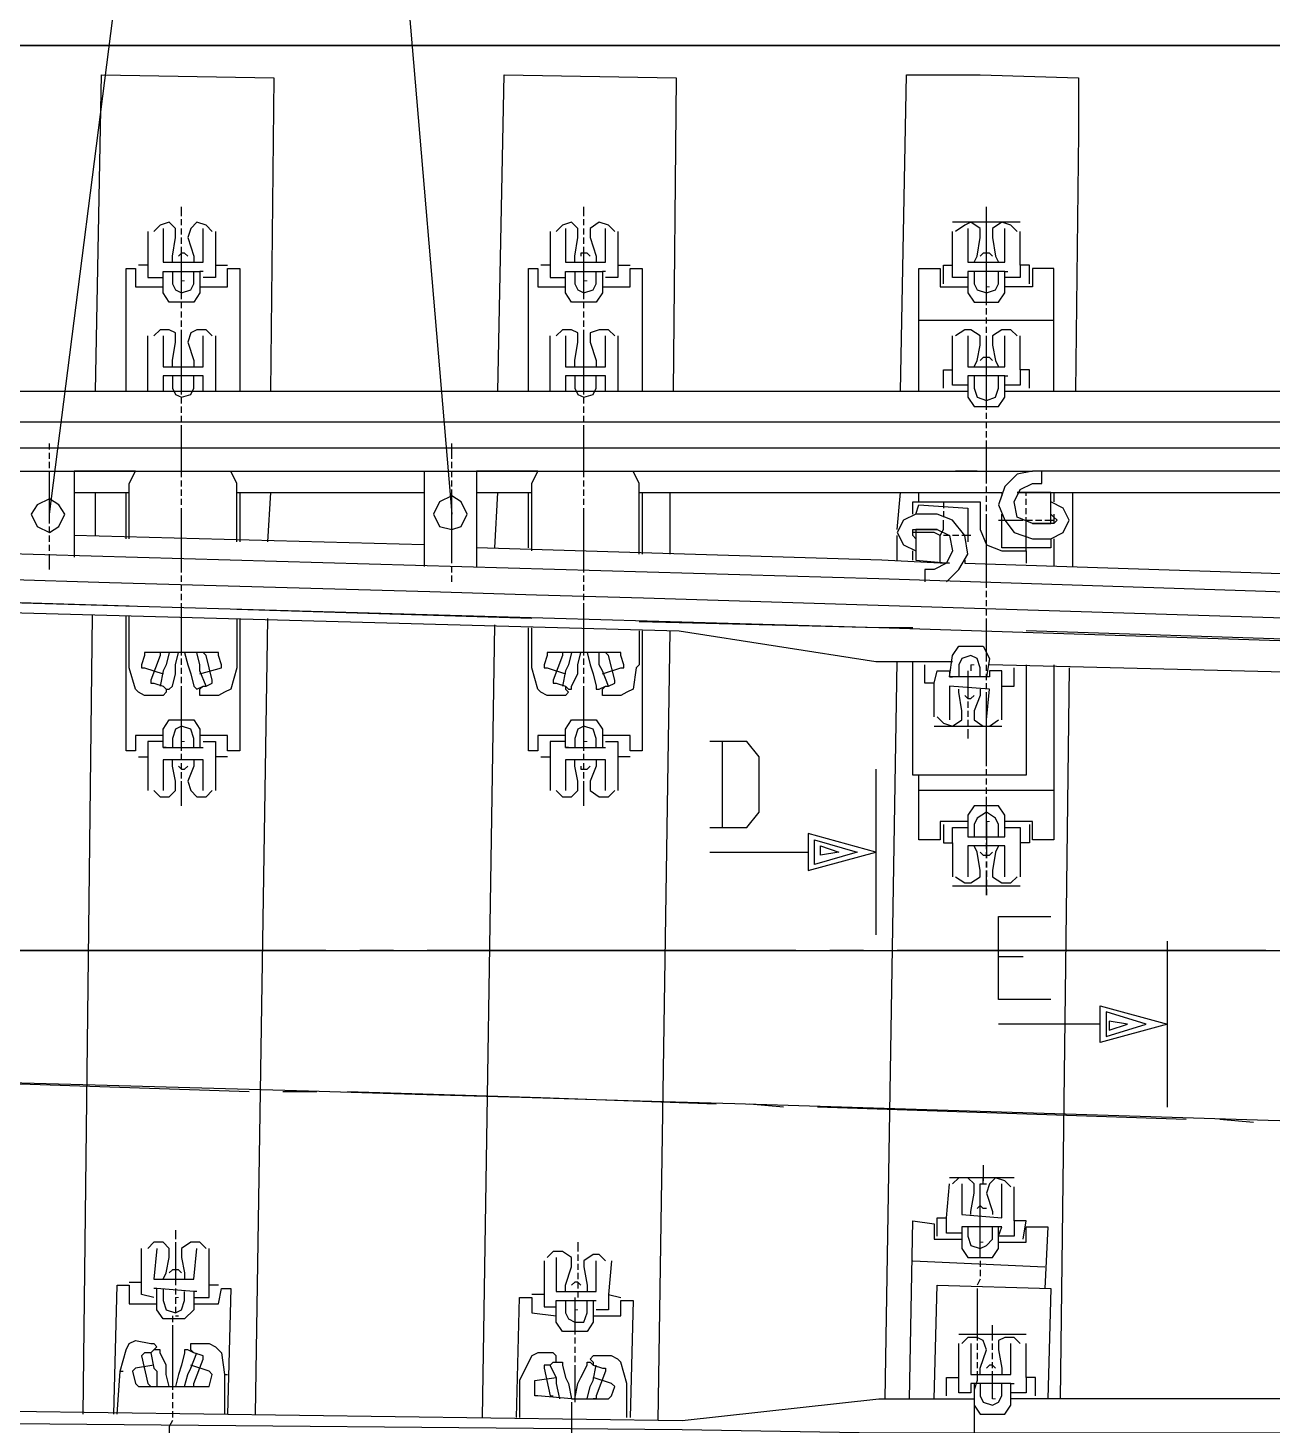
# Model space of a CAD drawing. Header units: millimetres. Extents: x -45 to 90, y -17 to 16.
# Drawn here: x 13.271 to 15.128, y -0.708 to 1.376 of the extents above; entities that cross this region are included whole.
import ezdxf

# ---------------------------------------------------------------- set-up
doc = ezdxf.new("R2010")
doc.units = ezdxf.units.MM
doc.layers.add('PDF_Geometry', color=7, linetype='Continuous')

msp = doc.modelspace()

# ---------------------------------------------------------------- linework, layer by layer
at = {"color": 5}
msp.add_line((0, 1.35), (53.4325, 1.35), dxfattribs=at)
at = {"color": 2}
for p, q in [((0, 0.75), (53.4325, 0.75)), ((0, 0), (53.4325, 0)), ((0, 0), (42.783, 0))]:
    msp.add_line(p, q, dxfattribs=at)
at = {"color": 6}
msp.add_lwpolyline([(-0.0021, -1.3499), (23.64, -1.95), (23.7209, 1.35), (0.0002, 1.3501)], close=True, dxfattribs=at)
at = {"color": 2}
for radius in [500.8082, 500.0582]:
    msp.add_arc((-0.8299, -500.0575), radius, 85.235272, 89.904911, dxfattribs=at)
at = {"layer": 'PDF_Geometry', "lineweight": 25}
for points in [[(13.3031, 0.6509), (13.4131, 1.513), (13.4131, 1.8932)], [(13.8303, 1.8932), (13.8303, 1.513), (13.9036, 0.6509)], [(13.3719, 0.8343), (13.381, 1.3065), (13.6378, 1.3019), (13.6332, 0.8343)], [(13.9724, 0.8343), (13.9816, 1.3065), (14.2383, 1.3019), (14.2337, 0.8343)], [(14.5729, 0.8343), (14.5821, 1.3065), (14.6921, 1.3065), (14.8388, 1.3019), (14.8388, 1.2194), (14.8342, 0.8343)], [(13.5002, 1.0956), (13.5002, 1.1094)], [(14.1008, 1.0956), (14.1008, 1.1094)], [(14.7013, 1.0727), (14.7013, 1.0864), (14.7013, 1.1002), (14.7013, 1.1094)], [(13.4865, 1.0268), (13.4865, 1.036), (13.4911, 1.0635), (13.4911, 1.0773), (13.4819, 1.0864), (13.4681, 1.0819), (13.459, 1.0727)], [(13.5002, 1.0819), (13.5002, 1.091)], [(13.5461, 1.0727), (13.5369, 1.0819), (13.5232, 1.0864), (13.514, 1.0773), (13.5094, 1.0635), (13.5186, 1.036), (13.5186, 1.0268)], [(14.087, 1.0268), (14.087, 1.036), (14.0916, 1.0635), (14.0916, 1.0773), (14.0824, 1.0864), (14.0687, 1.0819), (14.0595, 1.0727)], [(14.1008, 1.0819), (14.1008, 1.091)], [(14.1466, 1.0727), (14.1374, 1.0819), (14.1237, 1.0864), (14.1099, 1.0773), (14.1099, 1.0635), (14.1191, 1.036), (14.1191, 1.0268)], [(14.7517, 1.0864), (14.6508, 1.0864)], [(14.6829, 1.0268), (14.6875, 1.036), (14.6921, 1.0635), (14.6921, 1.0773), (14.6783, 1.0864), (14.6692, 1.0819), (14.6554, 1.0727)], [(14.7013, 1.036), (14.7013, 1.0452), (14.7013, 1.0498), (14.7013, 1.0589), (14.7013, 1.0635), (14.7013, 1.0727), (14.7013, 1.0773), (14.7013, 1.0864), (14.7013, 1.091), (14.7013, 1.1002)], [(14.7471, 1.0727), (14.7379, 1.0819), (14.7242, 1.0864), (14.7104, 1.0773), (14.7104, 1.0635), (14.715, 1.036), (14.7196, 1.0268)], [(13.4498, 1.0727), (13.4498, 1.0223), (13.4361, 1.0223)], [(13.4727, 1.0773), (13.4727, 1.0268), (13.5323, 1.0268), (13.5323, 1.0773)], [(13.5002, 1.0681), (13.5002, 1.0773)], [(13.5002, 1.0545), (13.5002, 1.0635)], [(13.5507, 1.0727), (13.5507, 1.0223), (13.569, 1.0223)], [(14.0503, 1.0727), (14.0503, 1.0223), (14.0366, 1.0223)], [(14.0732, 1.0773), (14.0732, 1.0268), (14.1328, 1.0268), (14.1328, 1.0773)], [(14.1008, 1.0681), (14.1008, 1.0773)], [(14.1008, 1.0545), (14.1008, 1.0635)], [(14.1512, 1.0727), (14.1512, 1.0223), (14.1695, 1.0223)], [(14.6371, 0.9948), (14.6371, 1.0223), (14.6508, 1.0223), (14.6508, 1.0727)], [(14.6738, 1.0773), (14.6738, 1.0268), (14.7288, 1.0268), (14.7288, 1.0773)], [(14.7013, 1.0589), (14.7013, 1.0681)], [(14.7654, 0.9948), (14.7654, 1.0223), (14.7517, 1.0223), (14.7517, 1.0727)], [(13.5002, 0.9718), (13.5002, 0.981), (13.5002, 0.9856), (13.5002, 0.9948), (13.5002, 0.9993), (13.5002, 1.0085), (13.5002, 1.0131), (13.5002, 1.0223), (13.5002, 1.0268), (13.5002, 1.036), (13.5002, 1.0406), (13.5002, 1.0498)], [(14.1008, 0.9718), (14.1008, 0.981), (14.1008, 0.9856), (14.1008, 0.9948), (14.1008, 0.9993), (14.1008, 1.0085), (14.1008, 1.0131), (14.1008, 1.0223), (14.1008, 1.0268), (14.1008, 1.036), (14.1008, 1.0406), (14.1008, 1.0498)], [(14.7013, 1.0452), (14.7013, 1.0545)], [(13.4498, 1.0223), (13.4498, 1.0039), (13.4727, 1.0039)], [(13.5094, 1.036), (13.5048, 1.0406), (13.5002, 1.0406), (13.4956, 1.036)], [(13.5507, 1.0223), (13.5507, 1.0039), (13.5323, 1.0039)], [(14.0503, 1.0223), (14.0503, 1.0039), (14.0732, 1.0039)], [(14.1099, 1.036), (14.1053, 1.0406), (14.0962, 1.0406), (14.0962, 1.036)], [(14.1512, 1.0223), (14.1512, 1.0039), (14.1328, 1.0039)], [(14.6738, 1.0131), (14.6738, 1.0039), (14.6508, 1.0039), (14.6508, 1.0223)], [(14.7104, 1.036), (14.7059, 1.0406), (14.6967, 1.0406), (14.6921, 1.036)], [(14.7013, 1.0223), (14.7013, 1.0314), (14.7013, 1.0406)], [(14.7013, 0.9627), (14.7013, 0.9718), (14.7013, 0.9764), (14.7013, 0.9856), (14.7013, 0.9902), (14.7013, 0.9993), (14.7013, 1.0039), (14.7013, 1.0131), (14.7013, 1.0177), (14.7013, 1.0268)], [(14.7517, 1.0223), (14.7517, 1.0039), (14.7288, 1.0039), (14.7288, 1.0131), (14.7334, 1.0131)], [(13.4177, 0.8343), (13.4177, 1.0177), (13.4315, 1.0177), (13.4315, 0.9902), (13.4727, 0.9902)], [(13.5323, 1.0131), (13.5277, 1.0131), (13.5277, 0.981), (13.5186, 0.9672), (13.4819, 0.9672), (13.4727, 0.981), (13.4727, 1.0131), (13.5277, 1.0131)], [(13.4865, 1.0131), (13.4865, 0.9948), (13.4911, 0.9856), (13.5002, 0.981), (13.514, 0.9856), (13.5186, 0.9948), (13.5186, 1.0131)], [(13.5277, 0.9902), (13.569, 0.9902), (13.569, 1.0177), (13.5873, 1.0177), (13.5873, 0.8343)], [(14.0182, 0.8343), (14.0182, 1.0177), (14.032, 1.0177), (14.032, 0.9902), (14.0732, 0.9902)], [(14.1328, 1.0131), (14.1283, 1.0131), (14.1283, 0.981), (14.1191, 0.9672), (14.0824, 0.9672), (14.0732, 0.981), (14.0732, 1.0131), (14.1283, 1.0131)], [(14.087, 1.0131), (14.087, 0.9948), (14.0916, 0.9856), (14.1008, 0.981), (14.1145, 0.9856), (14.1191, 0.9948), (14.1191, 1.0131)], [(14.1283, 0.9902), (14.1695, 0.9902), (14.1695, 1.0177), (14.1878, 1.0177), (14.1878, 0.8343)], [(14.6004, 0.8343), (14.6004, 1.0177), (14.6325, 1.0177), (14.6325, 0.9902), (14.6738, 0.9902)], [(14.6829, 1.0131), (14.6829, 0.9948), (14.6875, 0.9856), (14.7013, 0.981), (14.715, 0.9856), (14.7196, 0.9948), (14.7196, 1.0131)], [(14.7013, 1.0085), (14.7013, 1.0177)], [(14.7013, 0.9902), (14.7013, 1.0039)], [(14.8021, 0.8343), (14.8021, 1.0177), (14.77, 1.0177), (14.77, 0.9902), (14.7288, 0.9902)], [(13.5002, 0.9581), (13.5002, 0.9672)], [(14.1008, 0.9581), (14.1008, 0.9672)], [(13.5002, 0.9443), (13.5002, 0.9535)], [(13.5002, 0.9306), (13.5002, 0.9399)], [(14.1008, 0.9443), (14.1008, 0.9535)], [(14.1008, 0.9306), (14.1008, 0.9399)], [(14.8021, 0.9399), (14.6004, 0.9399)], [(14.7013, 0.9489), (14.7013, 0.9581)], [(14.7013, 0.9352), (14.7013, 0.9443)], [(13.4865, 0.871), (13.4865, 0.8802), (13.4911, 0.9077), (13.4911, 0.9214), (13.4819, 0.926), (13.4681, 0.926), (13.459, 0.9168)], [(13.5002, 0.8297), (13.5002, 0.8435), (13.5002, 0.8572), (13.5002, 0.871), (13.5002, 0.8847), (13.5002, 0.8985), (13.5002, 0.9122), (13.5002, 0.926)], [(13.5461, 0.9168), (13.5369, 0.926), (13.5232, 0.926), (13.514, 0.9214), (13.5094, 0.9077), (13.5186, 0.8802), (13.5186, 0.871)], [(14.087, 0.871), (14.087, 0.8802), (14.0916, 0.9077), (14.0916, 0.9214), (14.0824, 0.926), (14.0687, 0.926), (14.0595, 0.9168)], [(14.1008, 0.8297), (14.1008, 0.8435), (14.1008, 0.8572), (14.1008, 0.871), (14.1008, 0.8847), (14.1008, 0.8985), (14.1008, 0.9122), (14.1008, 0.926)], [(14.1466, 0.9168), (14.1374, 0.926), (14.1237, 0.926), (14.1099, 0.9214), (14.1099, 0.9077), (14.1191, 0.8802), (14.1191, 0.871)], [(14.6829, 0.871), (14.6875, 0.8802), (14.6921, 0.9031), (14.6921, 0.9168), (14.6783, 0.926), (14.6692, 0.926), (14.6554, 0.9168)], [(14.7013, 0.9214), (14.7013, 0.9306)], [(14.7471, 0.9168), (14.7379, 0.926), (14.7242, 0.926), (14.7104, 0.9168), (14.7104, 0.9031), (14.715, 0.8802), (14.7196, 0.871)], [(13.4498, 0.8343), (13.4498, 0.9168)], [(13.4727, 0.9168), (13.4727, 0.871), (13.5323, 0.871), (13.5323, 0.9168)], [(13.5507, 0.9168), (13.5507, 0.8343)], [(14.0503, 0.8343), (14.0503, 0.9168)], [(14.0732, 0.9168), (14.0732, 0.871), (14.1328, 0.871), (14.1328, 0.9168)], [(14.1512, 0.9168), (14.1512, 0.8343)], [(14.6371, 0.8389), (14.6371, 0.8664), (14.6508, 0.8664), (14.6508, 0.9168)], [(14.6738, 0.9168), (14.6738, 0.871), (14.7288, 0.871), (14.7288, 0.9168)], [(14.7013, 0.8068), (14.7013, 0.8206), (14.7013, 0.8343), (14.7013, 0.8481), (14.7013, 0.8618), (14.7013, 0.8756), (14.7013, 0.8893), (14.7013, 0.9031), (14.7013, 0.9168)], [(14.7654, 0.8389), (14.7654, 0.8664), (14.7517, 0.8664), (14.7517, 0.9168)], [(14.7104, 0.8802), (14.7059, 0.8847), (14.6967, 0.8847), (14.6921, 0.8802)], [(13.5323, 0.8343), (13.5323, 0.8572), (13.4727, 0.8572), (13.4727, 0.8343)], [(13.4865, 0.8572), (13.4865, 0.8389), (13.4911, 0.8297), (13.5002, 0.8253), (13.514, 0.8297), (13.5186, 0.8389), (13.5186, 0.8572)], [(14.1328, 0.8343), (14.1328, 0.8572), (14.0732, 0.8572), (14.0732, 0.8343)], [(14.087, 0.8572), (14.087, 0.8389), (14.0916, 0.8297), (14.1008, 0.8253), (14.1145, 0.8297), (14.1191, 0.8389), (14.1191, 0.8572)], [(14.6738, 0.8572), (14.6738, 0.8435), (14.6508, 0.8435), (14.6508, 0.8664)], [(14.6829, 0.8572), (14.6829, 0.8389), (14.6875, 0.8253), (14.7013, 0.8206), (14.715, 0.8253), (14.7196, 0.8389), (14.7196, 0.8572)], [(14.7517, 0.8664), (14.7517, 0.8435), (14.7288, 0.8435), (14.7288, 0.8572), (14.7334, 0.8572)], [(-0.4813, 0.8343), (14.6738, 0.8343)], [(14.7288, 0.8343), (15.2743, 0.8343)], [(13.5002, 0.816), (13.5002, 0.8253)], [(14.1008, 0.816), (14.1008, 0.8253)], [(13.5002, 0.8022), (13.5002, 0.8114)], [(13.5002, 0.7885), (13.5002, 0.7976)], [(14.1008, 0.8022), (14.1008, 0.8114)], [(14.1008, 0.7885), (14.1008, 0.7976)], [(14.7013, 0.7931), (14.7013, 0.8022)], [(-0.8068, 0.7885), (-0.7472, 0.7885), (16.7183, 0.7885), (16.7779, 0.7885)], [(13.5002, 0.706), (13.5002, 0.7151), (13.5002, 0.7197), (13.5002, 0.7289), (13.5002, 0.7335), (13.5002, 0.7426), (13.5002, 0.7472), (13.5002, 0.7564), (13.5002, 0.761), (13.5002, 0.7701), (13.5002, 0.7747), (13.5002, 0.7839)], [(14.1008, 0.706), (14.1008, 0.7151), (14.1008, 0.7197), (14.1008, 0.7289), (14.1008, 0.7335), (14.1008, 0.7426), (14.1008, 0.7472), (14.1008, 0.7564), (14.1008, 0.761), (14.1008, 0.7701), (14.1008, 0.7747), (14.1008, 0.7839)], [(14.7013, 0.7793), (14.7013, 0.7885)], [(14.7013, 0.7655), (14.7013, 0.7747)], [(13.3031, 0.7472), (13.3031, 0.7564)], [(13.9036, 0.7335), (13.9036, 0.7426), (13.9036, 0.7472), (13.9036, 0.7564)], [(14.7013, 0.6968), (14.7013, 0.706), (14.7013, 0.7107), (14.7013, 0.7197), (14.7013, 0.7243), (14.7013, 0.7335), (14.7013, 0.738), (14.7013, 0.7472), (14.7013, 0.7518), (14.7013, 0.761)], [(13.3031, 0.7335), (13.3031, 0.7426)], [(16.0903, 0.4309), (14.5408, 0.4815), (12.9501, 0.5272), (10.6122, 0.5868), (8.2789, 0.6326), (7.683, 0.6464), (3.9882, 0.6922), (0.298, 0.7151), (0.1971, 0.7151), (-0.0046, 0.7151), (0.1971, 0.7151), (7.683, 0.7151), (8.2789, 0.706), (10.6168, 0.6601), (12.9501, 0.6005), (14.5408, 0.5547), (16.0903, 0.5043), (16.2553, 0.4997), (16.7137, 0.4815), (16.7733, 0.4815)], [(12.9822, 0.628), (12.9822, 0.6968), (12.9731, 0.7151), (13.2619, 0.7151), (13.3398, 0.7151), (13.4315, 0.7151), (13.5736, 0.7151), (13.8624, 0.7151), (13.8624, 0.573)], [(13.3031, 0.7197), (13.3031, 0.7289)], [(13.3031, 0.6372), (13.3031, 0.6464), (13.3031, 0.6509), (13.3031, 0.6601), (13.3031, 0.6647), (13.3031, 0.6739), (13.3031, 0.6784), (13.3031, 0.6876), (13.3031, 0.6922), (13.3031, 0.7014), (13.3031, 0.706), (13.3031, 0.7151)], [(13.4223, 0.6143), (13.4223, 0.6968), (13.4315, 0.7151), (13.3398, 0.7151), (13.3398, 0.5868)], [(13.4315, 0.7151), (13.5736, 0.7151), (13.8624, 0.7151), (13.9403, 0.7151), (14.032, 0.7151), (14.1741, 0.7151), (14.3987, 0.7151), (14.6875, 0.7151), (14.6554, 0.7151)], [(13.5827, 0.6097), (13.5827, 0.6968), (13.5736, 0.7151)], [(13.9036, 0.7197), (13.9036, 0.7289)], [(13.9036, 0.706), (13.9036, 0.7151)], [(14.0228, 0.5961), (14.0228, 0.6968), (14.032, 0.7151), (13.9403, 0.7151), (13.9403, 0.573)], [(14.1833, 0.5914), (14.1833, 0.6968), (14.1741, 0.7151), (14.77, 0.7151)], [(15.4347, 0.7151), (15.3843, 0.7151), (15.3706, 0.7151), (14.7838, 0.7151), (14.77, 0.7151), (14.7471, 0.7107), (14.7288, 0.6922), (14.7196, 0.6647), (14.7288, 0.6418), (14.7425, 0.6234), (14.77, 0.6143), (14.7975, 0.6143), (14.7975, 0.6005), (14.7242, 0.6005), (14.7242, 0.6509)], [(14.77, 0.6372), (14.7471, 0.6464), (14.7425, 0.6693), (14.7517, 0.6876), (14.77, 0.6968), (14.7838, 0.6968), (14.7838, 0.7151)], [(13.5002, 0.6922), (13.5002, 0.7014)], [(13.9036, 0.6922), (13.9036, 0.7014)], [(14.1008, 0.6922), (14.1008, 0.7014)], [(14.7013, 0.683), (14.7013, 0.6922)], [(-0.4813, 0.683), (-0.0046, 0.683), (-0.0046, 0.628), (2.6588, 0.628), (7.683, 0.5961), (8.2789, 0.5868), (10.6122, 0.5363), (12.9456, 0.4767), (13.2435, 0.5043), (14.2429, 0.4767), (14.5362, 0.4309), (14.6508, 0.4309)], [(13.3398, 0.683), (13.4223, 0.683)], [(13.3719, 0.6189), (13.3719, 0.683)], [(13.4177, 0.6143), (13.4177, 0.683)], [(13.5002, 0.6784), (13.5002, 0.6876)], [(13.5002, 0.6647), (13.5002, 0.6739)], [(13.5827, 0.683), (13.8624, 0.683)], [(13.5873, 0.683), (13.5873, 0.6097)], [(13.6332, 0.683), (13.6286, 0.6097)], [(13.9036, 0.5776), (13.9036, 0.5914), (13.9036, 0.6051), (13.9036, 0.6189), (13.9036, 0.6326), (13.9036, 0.6464), (13.9036, 0.6601), (13.9036, 0.6739), (13.9036, 0.6876)], [(13.9403, 0.683), (14.0228, 0.683)], [(13.9678, 0.6005), (13.9724, 0.683)], [(14.0182, 0.6005), (14.0182, 0.683)], [(14.1008, 0.6784), (14.1008, 0.6876)], [(14.1008, 0.6647), (14.1008, 0.6739)], [(14.1833, 0.683), (14.7242, 0.683), (14.7242, 0.6784)], [(14.1878, 0.683), (14.1878, 0.5914)], [(14.2291, 0.683), (14.2291, 0.5914)], [(14.5683, 0.628), (14.5729, 0.683)], [(14.5913, 0.6509), (14.5913, 0.6693), (14.6921, 0.6693), (14.6921, 0.628), (14.7013, 0.6051), (14.7242, 0.5961), (14.7609, 0.5961), (14.7609, 0.5776)], [(14.6004, 0.6693), (14.6004, 0.683)], [(14.6371, 0.6693), (14.6371, 0.6601)], [(14.7013, 0.6693), (14.7013, 0.6784)], [(14.7975, 0.6509), (14.8021, 0.6464), (14.8067, 0.6418), (14.8021, 0.6372), (14.7975, 0.6372), (14.77, 0.6372), (14.7975, 0.6372), (14.7975, 0.683), (14.7471, 0.683), (15.3247, 0.683), (15.3247, 0.6784)], [(14.7609, 0.6784), (14.7609, 0.683)], [(14.7609, 0.6647), (14.7609, 0.6739)], [(14.7975, 0.6143), (14.8159, 0.6234), (14.825, 0.6418), (14.8159, 0.6601), (14.7975, 0.6693)], [(14.8021, 0.683), (14.8021, 0.6693)], [(14.8296, 0.683), (14.8296, 0.573)], [(13.5002, 0.5638), (13.5002, 0.5776), (13.5002, 0.5914), (13.5002, 0.6051), (13.5002, 0.6189), (13.5002, 0.6326), (13.5002, 0.6464), (13.5002, 0.6601)], [(14.1008, 0.5638), (14.1008, 0.5776), (14.1008, 0.5914), (14.1008, 0.6051), (14.1008, 0.6189), (14.1008, 0.6326), (14.1008, 0.6464), (14.1008, 0.6601)], [(14.5958, 0.6509), (14.5775, 0.6418), (14.5683, 0.6234), (14.5775, 0.6051), (14.5958, 0.5961)], [(14.6417, 0.5501), (14.66, 0.5684), (14.6738, 0.5914), (14.6692, 0.6189), (14.6508, 0.6418), (14.6279, 0.6509), (14.5958, 0.6509), (14.6004, 0.6647), (14.6738, 0.6601), (14.6738, 0.6097)], [(14.6371, 0.6555), (14.6371, 0.6464)], [(14.7013, 0.6555), (14.7013, 0.6647)], [(14.7013, 0.5409), (14.7013, 0.5547), (14.7013, 0.5684), (14.7013, 0.5822), (14.7013, 0.5961), (14.7013, 0.6097), (14.7013, 0.6234), (14.7013, 0.6372), (14.7013, 0.6509)], [(14.7609, 0.6509), (14.7609, 0.6601)], [(14.7609, 0.5961), (14.7609, 0.6051), (14.7609, 0.6189), (14.7609, 0.6326), (14.7609, 0.6464)], [(14.8021, 0.6509), (14.8021, 0.6372)], [(13.3031, 0.6234), (13.3031, 0.6326)], [(14.5958, 0.6143), (14.5913, 0.6189), (14.5913, 0.6234), (14.5913, 0.628), (14.5958, 0.628), (14.6279, 0.628), (14.5958, 0.628), (14.5958, 0.5822), (14.6463, 0.5776), (14.6325, 0.5776), (14.6325, 0.5868), (14.6325, 0.5914), (14.6325, 0.6005), (14.6325, 0.6051), (14.6325, 0.6143), (14.6325, 0.6189), (14.6371, 0.628), (14.6371, 0.6326), (14.6371, 0.6418)], [(14.5913, 0.6189), (14.5913, 0.628)], [(14.6279, 0.628), (14.6463, 0.6189), (14.6508, 0.5961), (14.6417, 0.5776), (14.6233, 0.5684), (14.6096, 0.5684), (14.6096, 0.5501)], [(14.7196, 0.6418), (14.7288, 0.6418), (14.7334, 0.6418), (14.7425, 0.6418), (14.7471, 0.6418), (14.7563, 0.6418)], [(14.7609, 0.6418), (14.77, 0.6418)], [(14.7746, 0.6418), (14.7838, 0.6418)], [(14.7884, 0.6418), (14.8021, 0.6418)], [(13.3031, 0.6097), (13.3031, 0.6189)], [(13.3031, 0.5961), (13.3031, 0.6051)], [(13.8624, 0.6051), (13.3398, 0.6189)], [(14.5683, 0.5822), (14.5683, 0.6189)], [(14.6325, 0.6189), (14.6233, 0.6234), (14.6188, 0.6234), (14.6096, 0.6234), (14.605, 0.6234), (14.5913, 0.6234)], [(14.6463, 0.6189), (14.6371, 0.6189)], [(14.66, 0.6189), (14.6508, 0.6189)], [(14.6783, 0.6189), (14.6646, 0.6189)], [(14.8021, 0.6143), (14.8021, 0.573)], [(13.3031, 0.5684), (13.3031, 0.5776), (13.3031, 0.5914)], [(14.6325, 0.5776), (14.5454, 0.5822), (13.9403, 0.6005)], [(14.5913, 0.5822), (14.5913, 0.5961)], [(13.9036, 0.5638), (13.9036, 0.573)], [(14.6692, 0.5822), (14.6692, 0.5776), (15.233, 0.5593), (15.233, 0.5684)], [(13.5002, 0.5501), (13.5002, 0.5593)], [(13.5002, 0.5363), (13.5002, 0.5455)], [(13.9036, 0.5501), (13.9036, 0.5593)], [(14.1008, 0.5501), (14.1008, 0.5593)], [(14.1008, 0.5363), (14.1008, 0.5455)], [(13.4223, 0.5134), (12.9822, 0.5272)], [(13.5002, 0.5226), (13.5002, 0.5318)], [(14.1008, 0.5226), (14.1008, 0.5318)], [(14.7013, 0.5272), (14.7013, 0.5363)], [(14.7013, 0.5134), (14.7013, 0.5226)], [(13.5002, 0.4401), (13.5002, 0.4492), (13.5002, 0.4538), (13.5002, 0.463), (13.5002, 0.4676), (13.5002, 0.4767), (13.5002, 0.4815), (13.5002, 0.4905), (13.5002, 0.4951), (13.5002, 0.5043), (13.5002, 0.5088), (13.5002, 0.518)], [(14.0228, 0.4951), (13.5827, 0.5088)], [(14.1008, 0.4401), (14.1008, 0.4492), (14.1008, 0.4538), (14.1008, 0.463), (14.1008, 0.4676), (14.1008, 0.4767), (14.1008, 0.4815), (14.1008, 0.4905), (14.1008, 0.4951), (14.1008, 0.5043), (14.1008, 0.5088), (14.1008, 0.518)], [(14.7013, 0.4997), (14.7013, 0.5088)], [(13.3535, -0.6922), (13.3673, 0.4997)], [(13.4727, 0.3209), (13.4315, 0.3209), (13.4315, 0.298), (13.4177, 0.298), (13.4177, 0.4997)], [(13.4727, 0.3942), (13.4773, 0.3897), (13.4773, 0.3851), (13.4727, 0.3805), (13.4681, 0.3805), (13.4452, 0.3805), (13.4361, 0.3851), (13.4315, 0.3897), (13.4223, 0.4217), (13.4223, 0.4263), (13.4223, 0.4997)], [(13.5873, 0.4951), (13.5873, 0.298), (13.569, 0.298), (13.569, 0.3209), (13.5277, 0.3209)], [(13.5827, 0.4951), (13.5827, 0.4263), (13.5827, 0.4217), (13.5736, 0.3897), (13.5644, 0.3851), (13.5552, 0.3805), (13.5323, 0.3805), (13.5277, 0.3805), (13.5277, 0.3851), (13.5277, 0.3897), (13.5323, 0.3942)], [(13.6286, 0.4951), (13.6102, -0.6922)], [(13.9495, -0.6968), (13.9678, 0.4859)], [(14.0732, 0.3209), (14.032, 0.3209), (14.032, 0.298), (14.0182, 0.298), (14.0182, 0.4815)], [(14.0732, 0.3942), (14.0732, 0.3897), (14.0778, 0.3851), (14.0732, 0.3805), (14.0687, 0.3805), (14.0457, 0.3805), (14.0366, 0.3851), (14.032, 0.3897), (14.0228, 0.4217), (14.0228, 0.4263), (14.0228, 0.4815)], [(14.5913, 0.4815), (14.5408, 0.4815), (14.1833, 0.4905)], [(14.7013, 0.4309), (14.7013, 0.4401), (14.7013, 0.4447), (14.7013, 0.4538), (14.7013, 0.4584), (14.7013, 0.4676), (14.7013, 0.4722), (14.7013, 0.4815), (14.7013, 0.4859), (14.7013, 0.4951)], [(14.1878, 0.4767), (14.1878, 0.298), (14.1695, 0.298), (14.1695, 0.3209), (14.1283, 0.3209)], [(14.1833, 0.4767), (14.1833, 0.4263), (14.1787, 0.4217), (14.1741, 0.3897), (14.1649, 0.3851), (14.1558, 0.3805), (14.1328, 0.3805), (14.1283, 0.3805), (14.1283, 0.3851), (14.1283, 0.3897), (14.1328, 0.3942)], [(14.2291, 0.4767), (14.2108, -0.7014)], [(15.1918, 0.463), (14.7609, 0.4767)], [(13.5277, 0.4126), (13.5598, 0.4217), (13.5598, 0.4263), (13.5552, 0.4401), (13.5552, 0.4447), (13.5048, 0.4447), (13.4956, 0.4447), (13.4498, 0.4447), (13.4452, 0.4447), (13.4452, 0.4401), (13.4406, 0.4263), (13.4406, 0.4217), (13.4452, 0.4217), (13.4727, 0.4126)], [(13.4727, 0.4447), (13.4681, 0.4447), (13.4681, 0.4401), (13.4544, 0.4034), (13.4544, 0.3988), (13.459, 0.3988), (13.4727, 0.3942), (13.4773, 0.3897), (13.4819, 0.3897), (13.4865, 0.3942), (13.4911, 0.4126), (13.4911, 0.4263), (13.4956, 0.4447)], [(13.4819, 0.4447), (13.4773, 0.4263), (13.4727, 0.4172), (13.4681, 0.3942)], [(13.5048, 0.4447), (13.5094, 0.4263), (13.514, 0.4126), (13.5186, 0.3942), (13.5232, 0.3897), (13.5323, 0.3942), (13.5369, 0.3942), (13.5461, 0.3988), (13.5461, 0.4034), (13.5369, 0.4401), (13.5323, 0.4447)], [(13.5369, 0.3942), (13.5277, 0.4172), (13.5277, 0.4263), (13.5232, 0.4447)], [(14.1283, 0.4126), (14.1558, 0.4217), (14.1603, 0.4217), (14.1603, 0.4263), (14.1558, 0.4401), (14.1558, 0.4447), (14.1512, 0.4447), (14.1053, 0.4447), (14.0962, 0.4447), (14.0503, 0.4447), (14.0457, 0.4447), (14.0457, 0.4401), (14.0412, 0.4263), (14.0412, 0.4217), (14.0457, 0.4217), (14.0732, 0.4126)], [(14.0732, 0.4447), (14.0687, 0.4447), (14.0687, 0.4401), (14.0549, 0.4034), (14.0549, 0.3988), (14.0595, 0.3988), (14.0732, 0.3942), (14.0778, 0.3897), (14.0824, 0.3897), (14.0824, 0.3942), (14.0916, 0.4126), (14.0916, 0.4263), (14.0962, 0.4447)], [(14.0824, 0.4447), (14.0778, 0.4263), (14.0732, 0.4172), (14.0687, 0.3942)], [(14.1053, 0.4447), (14.1099, 0.4263), (14.1145, 0.4126), (14.1191, 0.3942), (14.1191, 0.3897), (14.1237, 0.3897), (14.1328, 0.3942), (14.1374, 0.3942), (14.1466, 0.3988), (14.1466, 0.4034), (14.1374, 0.4401), (14.1328, 0.4447)], [(14.1374, 0.3942), (14.1283, 0.4172), (14.1237, 0.4263), (14.1237, 0.4447)], [(14.7242, 0.3942), (14.7242, 0.4172), (14.7059, 0.4172), (14.7059, 0.408), (14.7013, 0.408), (14.6463, 0.408), (14.6508, 0.4401), (14.66, 0.4538), (14.6967, 0.4538), (14.7059, 0.4355), (14.7013, 0.408)], [(14.6921, 0.408), (14.6921, 0.4217), (14.6875, 0.4355), (14.6783, 0.4401), (14.6646, 0.4355), (14.66, 0.4263), (14.66, 0.408)], [(13.5002, 0.4263), (13.5002, 0.4355)], [(13.5002, 0.4126), (13.5002, 0.4217)], [(14.1008, 0.4263), (14.1008, 0.4355)], [(14.1008, 0.4126), (14.1008, 0.4217)], [(14.55, -0.6693), (14.5683, 0.4309)], [(14.7609, 0.4263), (14.7609, 0.2613), (14.5913, 0.2613), (14.5913, 0.4309)], [(14.6233, 0.3484), (14.6233, 0.3988), (14.6096, 0.3988), (14.6096, 0.4263)], [(14.6233, 0.3988), (14.6279, 0.4172), (14.6463, 0.4172), (14.6463, 0.408), (14.6508, 0.408)], [(14.6738, 0.4172), (14.6738, 0.4126), (14.6738, 0.4034), (14.6738, 0.3988), (14.6738, 0.3897), (14.6738, 0.3851), (14.6738, 0.3759)], [(14.6783, 0.4263), (14.6783, 0.4172)], [(14.7013, 0.4172), (14.7013, 0.4263)], [(15.2468, 0.4126), (14.7059, 0.4263)], [(14.7242, 0.3438), (14.7242, 0.3942), (14.7425, 0.3942), (14.7425, 0.4217)], [(14.8021, 0.4263), (14.8021, 0.165), (14.77, 0.165), (14.77, 0.1925), (14.7288, 0.1925)], [(14.825, 0.4217), (14.8113, -0.6693)], [(13.5002, 0.3988), (13.5002, 0.408)], [(14.1008, 0.3988), (14.1008, 0.408)], [(14.7013, 0.4034), (14.7013, 0.4126)], [(14.7013, 0.3897), (14.7013, 0.3988)], [(13.5002, 0.298), (13.5002, 0.3117), (13.5002, 0.3255), (13.5002, 0.3392), (13.5002, 0.353), (13.5002, 0.3669), (13.5002, 0.3805), (13.5002, 0.3942)], [(14.1008, 0.298), (14.1008, 0.3117), (14.1008, 0.3255), (14.1008, 0.3392), (14.1008, 0.353), (14.1008, 0.3669), (14.1008, 0.3805), (14.1008, 0.3942)], [(14.6279, 0.3484), (14.6371, 0.3392), (14.6508, 0.3346), (14.6646, 0.3438), (14.6646, 0.3576), (14.66, 0.3851), (14.66, 0.3897)], [(14.7013, 0.3438), (14.7059, 0.3897), (14.6463, 0.3942), (14.6463, 0.3438)], [(14.6692, 0.3805), (14.6738, 0.3759), (14.6783, 0.3759), (14.6829, 0.3805)], [(14.6921, 0.3897), (14.6921, 0.3805), (14.6829, 0.3576), (14.6829, 0.3438), (14.6967, 0.3346), (14.7059, 0.3346), (14.7196, 0.3438)], [(14.7013, 0.275), (14.7013, 0.2888), (14.7013, 0.3026), (14.7013, 0.3163), (14.7013, 0.3301), (14.7013, 0.3438), (14.7013, 0.3576), (14.7013, 0.3713), (14.7013, 0.3851)], [(14.6738, 0.3713), (14.6738, 0.3621)], [(14.6738, 0.3576), (14.6738, 0.3484)], [(13.4773, 0.3026), (13.4727, 0.3026), (13.4727, 0.3301), (13.4819, 0.3438), (13.5186, 0.3438), (13.5277, 0.3301), (13.5277, 0.3026)], [(13.5186, 0.3026), (13.5186, 0.3163), (13.514, 0.3301), (13.5002, 0.3346), (13.4911, 0.3301), (13.4865, 0.3163), (13.4865, 0.3026)], [(14.0778, 0.3026), (14.0732, 0.3026), (14.0732, 0.3301), (14.0824, 0.3438), (14.1191, 0.3438), (14.1283, 0.3301), (14.1283, 0.3026)], [(14.1191, 0.3026), (14.1191, 0.3163), (14.1145, 0.3301), (14.1008, 0.3346), (14.0916, 0.3301), (14.087, 0.3163), (14.087, 0.3026)], [(14.6233, 0.3346), (14.7242, 0.3346)], [(14.6738, 0.3438), (14.6738, 0.3346)], [(14.6738, 0.3301), (14.6738, 0.3163)], [(13.4727, 0.3117), (13.4498, 0.3117), (13.4498, 0.2888)], [(13.4727, 0.3026), (13.5277, 0.3026), (13.5323, 0.3026)], [(13.5002, 0.2842), (13.5002, 0.2934)], [(13.5323, 0.3117), (13.5507, 0.3117), (13.5507, 0.2888)], [(14.0732, 0.3117), (14.0503, 0.3117), (14.0503, 0.2888)], [(14.0732, 0.3026), (14.1283, 0.3026), (14.1328, 0.3026)], [(14.1008, 0.2842), (14.1008, 0.2934)], [(14.1328, 0.3117), (14.1512, 0.3117), (14.1512, 0.2888)], [(14.2887, 0.1834), (14.3437, 0.1834), (14.362, 0.2063), (14.362, 0.2888), (14.3437, 0.3117), (14.2887, 0.3117)], [(14.307, 0.3117), (14.307, 0.1834)], [(13.4361, 0.2888), (13.4498, 0.2888), (13.4498, 0.2384)], [(13.459, 0.2384), (13.4681, 0.2292), (13.4819, 0.2292), (13.4911, 0.2384), (13.4911, 0.2523), (13.4865, 0.275), (13.4865, 0.2842)], [(13.5323, 0.2384), (13.5323, 0.2842), (13.4727, 0.2842), (13.4727, 0.2384)], [(13.4956, 0.275), (13.5002, 0.2705), (13.5048, 0.2705), (13.5094, 0.275)], [(13.5002, 0.2705), (13.5002, 0.2796)], [(13.5186, 0.2842), (13.5186, 0.275), (13.5094, 0.2523), (13.514, 0.2384), (13.5232, 0.2292), (13.5369, 0.2292), (13.5461, 0.2384)], [(13.569, 0.2888), (13.5507, 0.2888), (13.5507, 0.2384)], [(14.0366, 0.2888), (14.0503, 0.2888), (14.0503, 0.2384)], [(14.0595, 0.2384), (14.0687, 0.2292), (14.0824, 0.2292), (14.0916, 0.2384), (14.0916, 0.2523), (14.087, 0.275), (14.087, 0.2842)], [(14.1328, 0.2384), (14.1328, 0.2842), (14.0732, 0.2842), (14.0732, 0.2384)], [(14.0962, 0.275), (14.0962, 0.2705), (14.1053, 0.2705), (14.1099, 0.275)], [(14.1008, 0.2705), (14.1008, 0.2796)], [(14.1191, 0.2842), (14.1191, 0.275), (14.1099, 0.2523), (14.1099, 0.2384), (14.1237, 0.2292), (14.1374, 0.2292), (14.1466, 0.2384)], [(14.1695, 0.2888), (14.1512, 0.2888), (14.1512, 0.2384)], [(13.5002, 0.2567), (13.5002, 0.2659)], [(13.5002, 0.2155), (13.5002, 0.2246), (13.5002, 0.2292), (13.5002, 0.2384), (13.5002, 0.243), (13.5002, 0.2523)], [(14.1008, 0.2567), (14.1008, 0.2659)], [(14.1008, 0.2155), (14.1008, 0.2246), (14.1008, 0.2292), (14.1008, 0.2384), (14.1008, 0.243), (14.1008, 0.2523)], [(14.5362, 0.2705), (14.5362, 0.1467), (14.4354, 0.1742), (14.4354, 0.1467)], [(14.6738, 0.1925), (14.6325, 0.1925), (14.6325, 0.165), (14.6004, 0.165), (14.6004, 0.2613)], [(14.7013, 0.2613), (14.7013, 0.2705)], [(14.7013, 0.2475), (14.7013, 0.2567)], [(14.8021, 0.2384), (14.6004, 0.2384)], [(14.7013, 0.2338), (14.7013, 0.243)], [(14.7013, 0.165), (14.7013, 0.1742), (14.7013, 0.1788), (14.7013, 0.1879), (14.7013, 0.1925), (14.7013, 0.2017), (14.7013, 0.2063), (14.7013, 0.2155), (14.7013, 0.22), (14.7013, 0.2292)], [(14.6371, 0.1879), (14.6371, 0.1604), (14.6508, 0.1604), (14.6508, 0.11)], [(14.7196, 0.1696), (14.7196, 0.1879), (14.715, 0.1971), (14.7013, 0.2063), (14.6875, 0.1971), (14.6829, 0.1879), (14.6829, 0.1696)], [(14.7013, 0.1925), (14.7013, 0.1788), (14.7013, 0.165), (14.7013, 0.1513), (14.7013, 0.1377), (14.7013, 0.1467)], [(14.7654, 0.1879), (14.7654, 0.1604), (14.7517, 0.1604), (14.7517, 0.11)], [(14.6508, 0.1604), (14.6508, 0.1834), (14.6738, 0.1834), (14.6738, 0.1696), (14.6783, 0.1696)], [(14.7288, 0.1696), (14.7288, 0.1834), (14.7517, 0.1834), (14.7517, 0.1604)], [(14.2887, 0.1467), (14.4354, 0.1467), (14.4354, 0.1192), (14.5362, 0.1467), (14.5362, 0.0231)], [(14.6554, 0.11), (14.6692, 0.1009), (14.6783, 0.1009), (14.6921, 0.11), (14.6921, 0.1192), (14.6875, 0.1467), (14.6829, 0.1559)], [(14.7288, 0.11), (14.7288, 0.1559), (14.6738, 0.1559), (14.6738, 0.11)], [(14.6921, 0.1467), (14.6967, 0.1421), (14.7059, 0.1421), (14.7104, 0.1467)], [(14.7013, 0.1513), (14.7013, 0.1604)], [(14.7196, 0.1559), (14.715, 0.1467), (14.7104, 0.1192), (14.7104, 0.11), (14.7242, 0.1009), (14.7379, 0.1009), (14.7471, 0.11)], [(14.7013, 0.0917), (14.7013, 0.0825), (14.7013, 0.0917), (14.7013, 0.1054), (14.7013, 0.1192), (14.7013, 0.11)], [(14.7013, 0.1054), (14.7013, 0.0963)], [(14.6508, 0.0963), (14.7517, 0.0963)], [(14.7975, -0.0733), (14.7196, -0.0733), (14.7196, 0.0504), (14.7975, 0.0504)], [(13.7157, 0), (13.1656, 0)], [(13.8165, 0), (13.7661, 0)], [(14.4171, 0), (13.867, 0)], [(14.5179, 0), (14.4675, 0)], [(15.1184, 0), (14.5683, 0)], [(14.9717, -0.2338), (14.9717, -0.11), (14.9717, 0.0138)], [(14.7196, -0.0092), (14.7563, -0.0092)], [(14.8709, -0.11), (14.8709, -0.0825), (14.9717, -0.11), (14.8709, -0.1375), (14.8709, -0.11), (14.7196, -0.11)], [(13.6011, -0.2109), (13.051, -0.1925)], [(13.7019, -0.2109), (13.6515, -0.2109)], [(14.2979, -0.2292), (14.0366, -0.22), (13.7478, -0.2109)], [(14.3987, -0.2338), (14.3483, -0.2292)], [(14.9992, -0.2521), (14.4491, -0.2338)], [(15.1001, -0.2567), (15.0497, -0.2521)], [(14.6967, -0.3207), (14.6967, -0.3346), (14.6967, -0.3438)], [(14.6967, -0.3255), (14.6967, -0.3301)], [(14.6279, -0.4263), (14.6279, -0.3988), (14.6417, -0.3988), (14.6463, -0.3484)], [(14.7425, -0.3392), (14.6463, -0.3392)], [(14.6783, -0.3942), (14.6783, -0.3897), (14.6829, -0.3621), (14.6829, -0.3484), (14.6738, -0.3392), (14.66, -0.3392), (14.6508, -0.3484)], [(14.6646, -0.3484), (14.6646, -0.3942), (14.7242, -0.3988), (14.7242, -0.3484)], [(14.6921, -0.4584), (14.6921, -0.4447), (14.6921, -0.4309), (14.6921, -0.4172), (14.6921, -0.4034), (14.6921, -0.3897), (14.6921, -0.3759), (14.6921, -0.3621), (14.6921, -0.3484), (14.6967, -0.3484), (14.7013, -0.3484)], [(14.6921, -0.3621), (14.6921, -0.353)], [(14.6967, -0.3484), (14.6967, -0.3392)], [(14.7379, -0.353), (14.7288, -0.3438), (14.715, -0.3392), (14.7059, -0.3484), (14.7013, -0.3621), (14.7104, -0.3897), (14.7104, -0.3942)], [(14.7563, -0.4309), (14.7609, -0.4034), (14.7425, -0.4034), (14.7425, -0.353)], [(14.6921, -0.4353), (14.6921, -0.4217), (14.6921, -0.4172), (14.6921, -0.408), (14.6921, -0.4034), (14.6921, -0.3942), (14.6921, -0.3897), (14.6921, -0.3805), (14.6921, -0.3759), (14.6921, -0.3667)], [(14.7013, -0.3851), (14.6967, -0.3851), (14.6921, -0.3805), (14.6875, -0.3851)], [(14.5867, -0.6693), (14.5913, -0.4034), (14.6233, -0.408), (14.6233, -0.4309), (14.6646, -0.4309)], [(14.6646, -0.4126), (14.6646, -0.4217), (14.6417, -0.4217), (14.6417, -0.3988)], [(14.6738, -0.4126), (14.6738, -0.4263), (14.6783, -0.4401), (14.6921, -0.4447), (14.7013, -0.4401), (14.7104, -0.4309), (14.7104, -0.4126)], [(14.7425, -0.4034), (14.7425, -0.4263), (14.7196, -0.4263), (14.7242, -0.4126), (14.7196, -0.4126)], [(14.7196, -0.4353), (14.7609, -0.4353), (14.7609, -0.4126), (14.793, -0.4126), (14.7884, -0.5043)], [(13.4727, -0.4905), (13.4773, -0.4813), (13.4819, -0.4584), (13.4819, -0.4447), (13.4727, -0.4353), (13.459, -0.4353), (13.4498, -0.4447)], [(13.4911, -0.4172), (13.4911, -0.4309)], [(13.4911, -0.4353), (13.4911, -0.4447), (13.4911, -0.4492), (13.4911, -0.4584), (13.4911, -0.463), (13.4911, -0.4722), (13.4911, -0.4767), (13.4911, -0.4859), (13.4911, -0.4905), (13.4911, -0.4997)], [(13.5369, -0.4447), (13.5277, -0.4353), (13.514, -0.4353), (13.5002, -0.4447), (13.5002, -0.4584), (13.5048, -0.4813), (13.5048, -0.4905)], [(14.0916, -0.4353), (14.0916, -0.4492)], [(13.4223, -0.4951), (13.4406, -0.4951), (13.4406, -0.4447)], [(13.4636, -0.4447), (13.459, -0.4905), (13.5186, -0.4905), (13.5232, -0.4447)], [(13.5552, -0.4997), (13.5415, -0.4997), (13.5415, -0.4447)], [(14.0732, -0.5088), (14.0732, -0.4997), (14.0824, -0.4722), (14.0824, -0.4584), (14.0687, -0.4492), (14.0549, -0.4492), (14.0457, -0.4584)], [(14.0595, -0.4584), (14.0595, -0.5088), (14.1191, -0.5088), (14.1191, -0.463)], [(14.0916, -0.4538), (14.0916, -0.463)], [(14.1328, -0.463), (14.1237, -0.4538), (14.1145, -0.4538), (14.1008, -0.463), (14.1008, -0.4722), (14.1053, -0.4997), (14.1053, -0.5088)], [(13.5002, -0.4813), (13.4956, -0.4767), (13.4865, -0.4767), (13.4819, -0.4813)], [(14.0412, -0.463), (14.0412, -0.5134), (14.0228, -0.5134)], [(14.0916, -0.4676), (14.0916, -0.4767)], [(14.142, -0.463), (14.1374, -0.5134), (14.1558, -0.518)], [(14.5913, -0.463), (14.7884, -0.4722)], [(14.6921, -0.463), (14.6921, -0.4722)], [(14.6921, -0.4767), (14.6921, -0.4859)], [(13.3994, -0.6922), (13.404, -0.4997), (13.4223, -0.4997), (13.4223, -0.5272), (13.4636, -0.5272)], [(13.459, -0.518), (13.4406, -0.5134), (13.4406, -0.4951)], [(13.5186, -0.518), (13.5415, -0.518), (13.5415, -0.4997)], [(14.0962, -0.4997), (14.0916, -0.4951), (14.087, -0.4951), (14.0824, -0.4997)], [(14.0916, -0.4813), (14.0916, -0.4905)], [(14.0916, -0.4951), (14.0916, -0.5043)], [(14.6233, -0.6693), (14.6279, -0.4997), (14.7975, -0.5043), (14.793, -0.6693)], [(14.6921, -0.4905), (14.6875, -0.4997)], [(-0.0046, -0.6097), (-0.0046, -0.5822), (0, -0.5134), (0.298, -0.518), (2.6542, -0.5455), (3.2456, -0.5547), (6.8899, -0.5868), (7.6692, -0.6005), (8.2789, -0.6051), (12.9501, -0.6509), (13.2481, -0.6876), (14.2474, -0.7014), (14.5408, -0.6693), (14.6829, -0.6693)], [(13.5186, -0.5088), (13.4636, -0.5043), (13.459, -0.5043)], [(13.5232, -0.5088), (13.5186, -0.5088), (13.5186, -0.5363), (13.5048, -0.5499), (13.4727, -0.5499), (13.4636, -0.5363), (13.4636, -0.5043)], [(13.4727, -0.5043), (13.4727, -0.5226), (13.4773, -0.5363), (13.4911, -0.5409), (13.5002, -0.5363), (13.5048, -0.5226), (13.5048, -0.5088)], [(13.4911, -0.5043), (13.4911, -0.5134)], [(13.4911, -0.518), (13.4911, -0.5272)], [(13.5186, -0.5272), (13.5552, -0.5272), (13.5598, -0.5043), (13.5736, -0.5043), (13.569, -0.6922)], [(13.9999, -0.6968), (14.0045, -0.518), (14.0228, -0.518), (14.0228, -0.5409), (14.0595, -0.5455)], [(14.0412, -0.5134), (14.0412, -0.5318), (14.0595, -0.5318)], [(14.087, -0.518), (14.087, -0.5226), (14.087, -0.5318), (14.087, -0.5363), (14.087, -0.5455), (14.087, -0.5499), (14.087, -0.5593), (14.087, -0.5638), (14.087, -0.573)], [(14.0916, -0.5088), (14.0916, -0.518)], [(14.1374, -0.5134), (14.1374, -0.5363), (14.1191, -0.5363)], [(14.6875, -0.5043), (14.6875, -0.5134), (14.6875, -0.518), (14.6875, -0.5272), (14.6875, -0.5318), (14.6875, -0.5409), (14.6875, -0.5455), (14.6875, -0.5547), (14.6875, -0.5593), (14.6875, -0.5684), (14.6875, -0.573), (14.6875, -0.5822)], [(13.4911, -0.5318), (13.4911, -0.5409)], [(14.1145, -0.5226), (14.1145, -0.5547), (14.1053, -0.5684), (14.0687, -0.5684), (14.0595, -0.5547), (14.0595, -0.5226), (14.1145, -0.5226), (14.1191, -0.5226)], [(14.0732, -0.5226), (14.0732, -0.5409), (14.0778, -0.5499), (14.087, -0.5547), (14.1008, -0.5547), (14.1053, -0.5409), (14.1053, -0.5226)], [(14.1145, -0.5455), (14.1558, -0.5455), (14.1558, -0.5226), (14.1741, -0.5226), (14.1695, -0.6968)], [(13.4865, -0.5455), (13.4865, -0.5547)], [(13.4865, -0.5593), (13.4865, -0.573), (13.4865, -0.5868), (13.4865, -0.6005), (13.4865, -0.6143), (13.4865, -0.628), (13.4865, -0.6418), (13.4865, -0.6555)], [(13.4911, -0.5455), (13.4956, -0.5455)], [(14.7104, -0.5822), (14.7104, -0.573), (14.7104, -0.5684), (14.7104, -0.5593)], [(13.404, -0.6922), (13.4085, -0.628), (13.4177, -0.5959), (13.4223, -0.5868), (13.4315, -0.5822), (13.4544, -0.5868), (13.459, -0.5868), (13.4636, -0.5914), (13.459, -0.5959)], [(14.087, -0.5776), (14.087, -0.5868)], [(14.7609, -0.573), (14.66, -0.573)], [(14.6921, -0.6326), (14.6921, -0.6234), (14.7013, -0.5959), (14.6967, -0.5822), (14.6875, -0.5776), (14.6738, -0.5776), (14.6646, -0.5868)], [(14.7517, -0.5868), (14.7425, -0.5776), (14.7288, -0.5776), (14.7196, -0.5822), (14.7196, -0.5959), (14.7242, -0.6234), (14.7242, -0.6326)], [(13.4819, -0.6509), (13.4773, -0.6326), (13.4773, -0.6189), (13.4681, -0.6005), (13.4681, -0.5959), (13.4636, -0.5959), (13.459, -0.5959), (13.4544, -0.6005), (13.4452, -0.6005), (13.4406, -0.6051), (13.4498, -0.6464), (13.4544, -0.6509)], [(13.4544, -0.6005), (13.459, -0.6234), (13.4636, -0.628), (13.4636, -0.6509)], [(13.514, -0.6509), (13.5186, -0.6509), (13.5186, -0.6464), (13.5323, -0.6097), (13.5323, -0.6051), (13.5186, -0.6005), (13.5094, -0.5959), (13.5048, -0.5959), (13.5048, -0.6005), (13.5002, -0.6189), (13.4956, -0.6326), (13.4911, -0.6509)], [(13.5048, -0.6509), (13.5094, -0.6326), (13.514, -0.6234), (13.5232, -0.6005)], [(13.5186, -0.6005), (13.514, -0.5959), (13.514, -0.5914), (13.514, -0.5868), (13.5186, -0.5868), (13.5415, -0.5868), (13.5507, -0.5914), (13.5598, -0.6005), (13.5644, -0.6326), (13.5644, -0.6922)], [(14.0549, -0.6143), (14.0595, -0.6143), (14.0595, -0.6097), (14.0595, -0.6051), (14.0549, -0.6005), (14.032, -0.6005), (14.0228, -0.6051), (14.0182, -0.6143), (14.0045, -0.6418), (14.0045, -0.6464), (14.0045, -0.6968)], [(14.087, -0.5914), (14.087, -0.6005)], [(14.6417, -0.6645), (14.6417, -0.6372), (14.66, -0.6372), (14.66, -0.5868)], [(14.6783, -0.5868), (14.6783, -0.6326), (14.7379, -0.6326), (14.7379, -0.5868)], [(14.6875, -0.5868), (14.6875, -0.5959)], [(14.6875, -0.6005), (14.6875, -0.6097)], [(14.7104, -0.5959), (14.7104, -0.5868)], [(14.7104, -0.6097), (14.7104, -0.6005)], [(14.7746, -0.6645), (14.7746, -0.6372), (14.7609, -0.6372), (14.7609, -0.5868)], [(13.459, -0.6189), (13.4315, -0.6234), (13.4269, -0.628), (13.4315, -0.6464), (13.4361, -0.6509), (13.4819, -0.6509), (13.4911, -0.6509), (13.5369, -0.6509), (13.5415, -0.6509), (13.5461, -0.6326), (13.5415, -0.628), (13.514, -0.6189)], [(14.0503, -0.6189), (14.0549, -0.6143), (14.0641, -0.6143), (14.0687, -0.6143), (14.0687, -0.6189), (14.0732, -0.6372), (14.0778, -0.6464), (14.0824, -0.6693), (14.032, -0.6645), (14.0274, -0.6645), (14.0274, -0.6464), (14.0274, -0.6418), (14.0595, -0.6372), (14.0503, -0.6189), (14.0412, -0.6189), (14.0412, -0.6234), (14.0503, -0.6645), (14.0549, -0.6645)], [(14.087, -0.6051), (14.087, -0.6143)], [(14.087, -0.6693), (14.0916, -0.6464), (14.0962, -0.6372), (14.1053, -0.6189), (14.1053, -0.6143), (14.1099, -0.6143), (14.1145, -0.6189), (14.1283, -0.6234), (14.1328, -0.6234), (14.1328, -0.628), (14.1191, -0.6645), (14.1191, -0.6693), (14.1145, -0.6693)], [(14.087, -0.6189), (14.087, -0.6326), (14.087, -0.6464), (14.087, -0.6601), (14.087, -0.6739)], [(14.1053, -0.6693), (14.1099, -0.6509), (14.1145, -0.6418), (14.1191, -0.6189)], [(14.1649, -0.6968), (14.1649, -0.6509), (14.1649, -0.6464), (14.1558, -0.6143), (14.1512, -0.6097), (14.142, -0.6051), (14.1191, -0.6051), (14.1145, -0.6051), (14.1099, -0.6097), (14.1145, -0.6143), (14.1145, -0.6189)], [(14.6875, -0.6143), (14.6875, -0.6234)], [(14.715, -0.6234), (14.7104, -0.6189), (14.7059, -0.6189), (14.7013, -0.6234)], [(14.7104, -0.6234), (14.7104, -0.6143)], [(13.4085, -0.628), (13.4131, -0.628)], [(13.5644, -0.6326), (13.569, -0.6326)], [(14.0595, -0.6372), (14.0595, -0.6464), (14.0641, -0.6693)], [(14.0824, -0.6693), (14.087, -0.6693), (14.1374, -0.6693), (14.142, -0.6645), (14.1466, -0.6509), (14.142, -0.6464), (14.1145, -0.6372)], [(14.6829, -0.6464), (14.6829, -0.6784), (14.6921, -0.6922), (14.7288, -0.6922), (14.7379, -0.6784), (14.7379, -0.6464), (14.6829, -0.6464), (14.6783, -0.6464), (14.6783, -0.6601), (14.66, -0.6601), (14.66, -0.6372)], [(14.6875, -0.628), (14.6875, -0.6418), (14.6829, -0.6555), (14.6829, -0.6693), (14.6829, -0.683), (14.6829, -0.6968), (14.6829, -0.7105), (14.6829, -0.7243), (14.6829, -0.738)], [(14.7104, -0.6693), (14.7104, -0.6555), (14.7104, -0.6418), (14.7104, -0.628)], [(14.7609, -0.6372), (14.7609, -0.6601), (14.7379, -0.6601), (14.7379, -0.6464), (14.7425, -0.6464)], [(8.2789, -0.6555), (12.9501, -0.7014), (13.2481, -0.706), (14.2474, -0.7151), (14.5408, -0.7197), (14.6875, -0.7197), (16.0903, -0.7197)], [(13.4865, -0.6601), (13.4865, -0.6693)], [(14.6921, -0.6464), (14.6921, -0.6645), (14.6967, -0.6739), (14.7104, -0.6784), (14.7196, -0.6739), (14.7242, -0.6645), (14.7242, -0.6464)], [(13.4865, -0.6739), (13.4865, -0.683)], [(13.4865, -0.6876), (13.4865, -0.6968)], [(14.0824, -0.6739), (14.0824, -0.6876), (14.0824, -0.7014), (14.0824, -0.7151), (14.0824, -0.7289)], [(15.2835, -0.6693), (14.7379, -0.6693)], [(13.4865, -0.7014), (13.4819, -0.7105), (13.4819, -0.7151), (13.4819, -0.7243), (13.4819, -0.7289), (13.4819, -0.738), (13.4819, -0.7426), (13.4819, -0.7518), (13.4819, -0.7564), (13.4819, -0.7655), (13.4819, -0.7701), (13.4819, -0.7791)]]:
    msp.add_lwpolyline(points, dxfattribs=at)
for points in [[(14.7288, 0.981), (14.7288, 1.0131), (14.6738, 1.0131), (14.6738, 0.981), (14.6829, 0.9672), (14.7196, 0.9672)], [(14.7288, 0.8253), (14.7288, 0.8572), (14.6738, 0.8572), (14.6738, 0.8253), (14.6829, 0.8114), (14.7196, 0.8114)], [(13.326, 0.6509), (13.3169, 0.6647), (13.3031, 0.6739), (13.2848, 0.6647), (13.2756, 0.6509), (13.2848, 0.6326), (13.3031, 0.6234), (13.3169, 0.6326)], [(13.9266, 0.6509), (13.9174, 0.6693), (13.9036, 0.6784), (13.8853, 0.6693), (13.8761, 0.6509), (13.8853, 0.6326), (13.9036, 0.628), (13.9174, 0.6326)], [(14.6738, 0.2017), (14.6738, 0.1696), (14.7288, 0.1696), (14.7288, 0.2017), (14.7196, 0.2155), (14.6829, 0.2155)], [(14.4446, 0.165), (14.5087, 0.1467), (14.4446, 0.1284)], [(14.4537, 0.1559), (14.4812, 0.1467), (14.4537, 0.1421)], [(14.7013, 0.1238), (14.7013, 0.1329)], [(14.8801, -0.0915), (14.8801, -0.1284), (14.9396, -0.11)], [(14.8846, -0.1054), (14.8846, -0.1192), (14.9121, -0.11)], [(14.7196, -0.4447), (14.7196, -0.4126), (14.6646, -0.4126), (14.6646, -0.4447), (14.6738, -0.4584), (14.7104, -0.4584)]]:
    msp.add_lwpolyline(points, close=True, dxfattribs=at)
at = {"layer": 'PDF_Geometry', "lineweight": 9}
for points in [[(13.5002, 0.9993), (13.5048, 0.9993)], [(14.1008, 0.9993), (14.1053, 0.9993)], [(14.7013, 0.9902), (14.7059, 0.9902)], [(13.5002, 0.7151), (13.5048, 0.7151)], [(14.1008, 0.7151), (14.1053, 0.7151)], [(14.7013, 0.7151), (14.7059, 0.7151)], [(14.6783, 0.4263), (14.6829, 0.4263)], [(13.5002, 0.3117), (13.5048, 0.3117)], [(14.1008, 0.3117), (14.1053, 0.3117)], [(14.7013, 0.1925), (14.7059, 0.1925)], [(14.6921, -0.4353), (14.6967, -0.4353)], [(13.4911, -0.518), (13.4956, -0.518)], [(14.087, -0.5363), (14.0916, -0.5363)], [(14.7104, -0.6693), (14.715, -0.6693)]]:
    msp.add_lwpolyline(points, dxfattribs=at)

doc.saveas('drawing.dxf')
